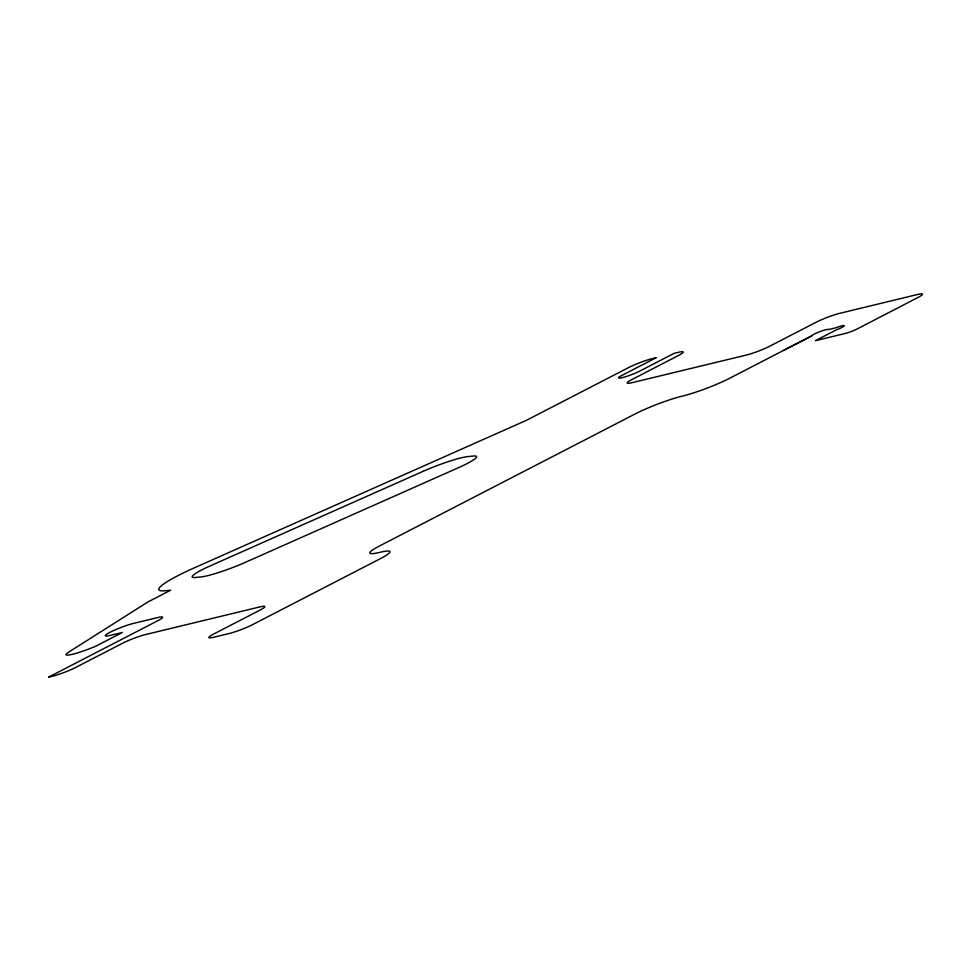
<?xml version="1.0" encoding="UTF-8"?>
<svg xmlns="http://www.w3.org/2000/svg" width="971" height="971" viewBox="0 0 971 971"><rect width="100%" height="100%" fill="white"/><g stroke="black" fill="none" stroke-linecap="round" stroke-linejoin="round"><path stroke-width="1.46" d="M811.695 335.893L729.573 378.302A35.648 4.285 -20.9 0 1 682.443 396.083A35.648 4.285 -20.9 0 0 635.301 413.877L379.285 546.09A35.648 4.285 -20.9 0 0 379.892 552.341A35.648 4.285 -20.9 0 1 380.486 558.592L251.44 625.227A17.818 2.136 -20.9 0 1 230.018 633.31L213.887 637.207A17.818 2.136 -20.9 0 1 212.6 634.597L260.107 610.055A17.818 2.136 -20.9 0 0 259.803 606.936L145.929 634.451A17.818 2.136 -20.9 0 0 123.426 642.814L74.767 667.914A17.818 2.136 -20.9 0 1 53.344 675.998L48.55 677.151L158.831 620.19A17.818 2.136 -20.9 0 0 158.552 617.35L133.695 623.346A17.818 2.136 -20.9 0 0 110.124 632.23A17.818 2.136 -20.9 0 0 110.427 635.362L122.358 632.473L95.862 646.164A23.353 2.804 -20.9 0 1 71.563 654.49A23.353 2.804 -20.9 0 1 68.589 652.196L147.81 602.02L170.629 590.234L163.407 590.89A71.32 8.569 -20.9 0 1 190.571 569.516L526.573 420.261L628.674 367.536A17.818 2.136 -20.9 0 1 652.172 358.663L656.226 357.68L621.367 375.692A13.363 1.602 -20.9 0 0 622.411 377.61A13.363 1.602 -20.9 0 0 639.185 371.395L674.129 353.347L679.154 352.145A17.818 2.136 -20.9 0 1 678.474 355.495L631.963 379.515A17.818 2.136 -20.9 0 0 631.259 382.877L747.209 354.852A17.818 2.136 -20.9 0 0 768.631 346.768L817.291 321.668A17.818 2.136 -20.9 0 1 838.701 313.584L918.384 294.286A17.818 2.136 -20.9 0 1 918.724 297.102L856.568 329.266A8.909 1.068 -20.9 0 1 845.85 333.308L815.361 340.712L836.128 329.97A8.909 1.068 -20.9 0 0 844.321 325.722A8.909 1.068 -20.9 0 0 835.861 327.773L828.36 329.594A8.909 1.068 -20.9 0 0 819.9 331.645A8.909 1.068 -20.9 0 0 811.695 335.893L783.33 350.543M423.065 471.348L210.561 565.729A35.648 4.285 -20.9 0 0 194.443 577.551L200.936 576.944A35.648 4.285 -20.9 0 0 245.651 562.209L458.154 467.828A35.648 4.285 -20.9 0 0 473.095 456.067L467.779 456.601A35.648 4.285 -20.9 0 0 423.065 471.348"/></g></svg>
